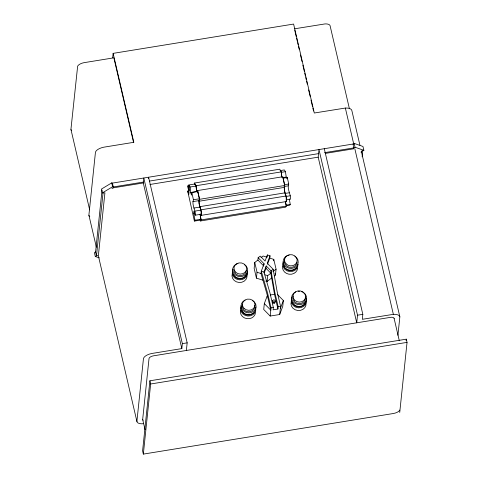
<?xml version="1.0" encoding="UTF-8"?>
<svg xmlns="http://www.w3.org/2000/svg" width="478" height="478" viewBox="0 0 478 478"><rect width="100%" height="100%" fill="white"/><g stroke="black" fill="none" stroke-linecap="round" stroke-linejoin="round"><path stroke-width="0.72" d="M112.665 57.802L113.125 53.363L293.606 24.061L314.303 113.011L345.355 108.052A9.196 4.075 -13.1 0 1 351.85 110.549L359.91 145.192M95.582 251.972L94.411 252.671L95.307 256.525L96.478 255.82L95.582 251.972L102.041 190.029M103.015 193.136L96.478 255.82L98.384 255.509L104.921 192.831L102.34 192.915L101.444 189.067L111.727 182.877L112.408 183.098L353.045 144.033L354.15 143.388L362.975 146.471L363.872 150.325L361.308 151.203L361.153 152.661M111.93 188.613L113.208 187.848L113.298 186.952L112.408 183.098M181.831 348.599L143.286 182.966L143.806 177.995L182.351 343.634L181.831 348.599L151.753 353.487A8.741 3.872 -13.1 0 0 143.466 358.464L136.929 421.148A8.078 3.579 -13.1 0 0 143.412 423.723M148.431 178.581L148.574 177.224L187.167 342.851L186.372 350.464L153.587 355.811A4.445 1.972 -13.1 0 0 149.022 358.566L142.689 419.302A4.308 1.906 -13.1 0 0 143.149 420.204M149.907 380.793L142.593 450.897L143.34 454.1L393.245 413.53A6.626 2.934 -13.1 0 0 400.05 409.425L407.041 342.373L406.294 339.171L149.907 380.793L150.654 383.995L143.34 454.1M200.031 214.353L200.909 219.271L200.336 220.125L194.391 221.093L194.964 220.233L193.715 213.206L193.937 211.115L195.233 215.196L201.178 214.228C201.716 208.94 197.45 204.01 199.368 198.788L197.773 191.564L191.827 192.526L191.553 195.155C189.688 192.007 191.475 187.687 188.84 184.968L194.779 184L196.022 186.038L196.607 191.493L190.662 192.455M197.498 191.905L197.641 190.561L282.839 176.729L284.792 185.476C282.886 190.889 287.445 195.956 286.561 201.501L201.363 215.333L200.915 213.923M197.635 192.873L197.773 191.564M267.507 264.214L269.789 258.12L270.028 255.796L267.369 254.953L265.081 261.054L260.229 256.112L258.138 257.726L257.893 260.05L254.756 262.47L254.147 268.331L256.429 278.142L262.822 280.156M256.429 278.142L257.039 272.281L254.756 262.47M267.22 296.946L267.375 295.476L264.328 303.608L270.799 310.192L267.375 295.476L261.036 273.536L261.275 271.211L264.065 263.76L258.138 257.726M263.946 264.926L264.065 263.76M264.203 273.022L265.983 268.283L266.222 265.959L271.074 270.895L274.754 291.992L278.178 306.709L277.933 309.033L273.111 309.816L273.35 307.491L269.927 292.775L263.94 272.054L266.222 265.959M267.184 256.698L267.369 254.953M264.328 303.608L263.719 309.469L270.184 316.054L279.702 314.512L282.749 306.38L283.358 300.519L277.383 294.442M265.66 281.052L267.083 281.5L267.692 275.639L270.835 273.219L271.074 270.895L273.171 269.281L267.238 263.247L270.028 255.796M273.631 260.845L273.786 259.381L269.789 258.12M270.184 316.054L271.038 307.868L267.614 293.151L261.275 271.211L263.94 272.054M272.663 300.59L272.83 302.903L274.133 303.315L275.161 302.526L275.274 301.415L274.993 300.214L273.691 299.802L272.663 300.59L272.83 302.903M274.336 275.914L275.453 275.053L276.069 269.186L273.786 259.381M274.133 303.315L274.252 302.204L275.274 301.415M287.153 178.802L287.29 177.505L283.03 178.198L284.464 184.711L288.724 184.018L287.29 177.505M279.702 314.512L280.556 306.32L277.132 291.61L273.171 269.281M394.105 318.581A4.009 1.775 -13.1 0 0 390.377 317.368L356.731 322.805L318.187 157.166L318.981 149.56L357.526 315.199L356.731 322.805L186.372 350.464M362.157 156.784L362.766 150.97M324.281 148.7L362.826 314.333L362.312 319.304L393.364 314.339A9.196 4.075 -13.1 0 1 399.853 316.842L397.929 335.281M406.139 340.641L406.294 339.171M399.728 412.478L399.972 410.154M189.246 185.584L187.926 185.799L187.794 186.868L189.031 192.168L188.774 194.636L187.699 191.098L189.019 190.883M195.233 215.196C195.771 209.902 191.505 204.978 193.429 199.75L191.827 192.526M201.363 215.333C202.248 209.788 197.689 204.721 199.589 199.308L197.641 190.561M290.355 195.759L286.095 196.452L286.292 199.882L290.552 199.189C290.899 194.026 286.836 189.151 288.724 184.018M280.311 308.645L283.358 300.519M285.563 201.746L286.334 206.084L285.611 207.159L200.413 220.991L201.13 219.916L200.103 214.126M289.28 198.902L290.266 204.447L289.758 205.199L286.208 205.773M261.036 257.63L263.127 256.017L267.124 257.278M272.926 271.606L276.069 269.186M267.083 281.5L271.546 278.065M102.34 192.915L112.623 186.725L113.298 186.952L143.382 182.064M363.872 150.325L355.04 147.236L353.941 147.881L324.592 152.649M294.412 28.829L325.028 23.918A7.242 3.209 -13.1 0 1 330.041 25.543L349.424 108.757M149.62 181.054L318.557 153.629M113.208 187.848L143.286 182.966M325.231 153.426L353.845 148.778L353.045 144.033M149.984 184.472L318.187 157.166M194.725 184.359L194.522 183.032L279.726 169.2L281.303 171.889L281.895 177.404M280.102 170.622L284.362 169.929L285.444 171.668L286.424 178.294M194.522 183.032L196.1 185.721L281.303 171.889M190.077 187.006L196.022 186.038M285.444 171.668L281.184 172.355L280.945 171.727M282.474 177.661L286.023 177.087M193.429 199.75L199.368 198.788M199.589 199.308L284.792 185.476M283.896 186.545L288.156 185.852M192.849 201.614L198.788 200.652M198.991 201.25L284.189 187.418M199.804 206.669L285.007 192.837M193.817 208.055L199.762 207.094M289.196 192.765L284.936 193.459L284.213 188.619M201.017 209.812L286.214 195.98M194.994 211.097L200.933 210.135M193.715 213.206L195.036 212.991M290.266 204.447L286.005 205.134L285.384 201.668M194.964 220.233L200.909 219.271M201.13 219.916L286.334 206.084M270.297 295.004L274.509 294.317L277.933 309.033M271.038 307.868L273.35 307.491M278.178 306.709L280.556 306.32M182.351 343.634L187.167 342.851M357.526 315.199L362.826 314.333M150.654 383.995L407.041 342.373M257.039 272.281L261.036 273.536M265.027 274.796L267.692 275.639M272.944 301.791L274.252 302.204M95.307 256.525L99.299 257.845M257.893 260.05L263.826 266.085M265.983 268.283L270.835 273.219L274.509 294.317M285.169 194.056L285.862 195.855M286.113 200.091L286.561 201.501M361.308 151.203L399.853 316.842M354.15 143.388L355.04 147.236M345.355 108.052L353.81 144.368M354.825 148.73L393.364 314.339M394.093 318.342L399.309 340.754M294.753 30.281L296.276 36.83M296.611 38.282L297.292 41.192M297.627 42.644L298.135 44.83M298.475 46.282L299.15 49.192M300.507 55.006L302.03 61.554M302.873 65.187L304.396 71.73M304.737 73.188L305.412 76.098M305.753 77.55L306.261 79.73M306.595 81.188L307.276 84.092M308.627 89.912L310.15 96.454M310.999 100.093L312.522 106.636M312.857 108.094L313.532 110.998M275.131 273.649L275.453 275.053M200.079 219.545L200.413 220.991M187.926 185.799L189.097 190.841L189.593 189.957L188.84 184.968M194.391 221.093L187.699 191.098M113.125 53.363L133.828 142.313L103.744 147.194A8.741 3.872 -13.1 0 0 95.457 152.177L88.92 214.855A8.078 3.579 -13.1 0 0 89.786 216.546M133.565 142.486L113.866 57.832L83.913 62.69A6.782 3.005 -13.1 0 0 77.639 66.173L70.959 129.168A6.13 2.719 -13.1 0 0 71.616 130.452M111.727 182.877L112.623 186.725M142.695 419.553L145.055 429.674M70.971 129.532L89.661 209.842M88.938 215.333L96.377 247.293M98.408 256.011L136.947 421.626M281.327 173.711L281.62 176.424M196.1 185.721L196.697 191.236M255.497 312.582A7.564 6.704 6 0 1 246.863 318.647A7.564 6.704 6 0 1 240.595 310.324M297.627 268.14A7.564 6.704 6 0 1 288.993 274.205A7.564 6.704 6 0 1 282.725 265.882M306.016 303.201A7.564 6.704 6 0 1 297.752 310.485A7.564 6.704 6 0 1 291.335 301.558M246.917 274.593A7.564 6.704 6 0 1 239.09 282.486A7.564 6.704 6 0 1 232.344 273.536M247.305 272.478A7.564 6.704 6 0 1 239.37 279.797A7.564 6.704 6 0 1 232.445 271.396M245.764 275.507A6.495 5.754 6 0 1 239.43 278.847A6.495 5.754 6 0 1 233.587 274.623M247.437 271.11A7.558 6.698 6 0 1 239.185 278.381A7.558 6.698 6 0 1 232.774 269.467M244.27 264.418A7.558 6.698 6 0 1 245.316 274.922A7.558 6.698 6 0 1 233.599 273.147A7.558 6.698 6 0 1 237.96 263.462M246.463 270.393A6.345 5.622 6 0 1 239.771 275.549A6.345 5.622 6 0 1 233.802 269.473M252.701 300.65A7.558 6.698 6 0 1 254.057 310.885A7.558 6.698 6 0 1 242.513 310.043A7.558 6.698 6 0 1 245.166 300.106M255.873 307.342A7.558 6.698 6 0 1 247.616 314.614A7.558 6.698 6 0 1 241.211 305.705M254.768 305.161A6.345 5.622 6 0 1 248.202 311.781A6.345 5.622 6 0 1 242.543 304.271M255.634 308.137A7.564 6.704 6 0 1 247.801 316.03A7.564 6.704 6 0 1 241.055 307.073M253.328 313.018A6.495 5.754 6 0 1 246.744 314.912A6.495 5.754 6 0 1 241.88 310.365M297.866 264.274A7.564 6.704 6 0 1 289.602 271.558A7.564 6.704 6 0 1 283.185 262.631M296.318 267.304A6.495 5.754 6 0 1 295.786 268.176M295.458 268.576A6.495 5.754 6 0 1 288.873 270.47A6.495 5.754 6 0 1 284.01 265.923M297.017 262.183A6.345 5.622 6 0 1 289.507 267.232A6.345 5.622 6 0 1 284.673 259.829M294.83 256.208A7.558 6.698 6 0 1 296.187 266.443A7.558 6.698 6 0 1 284.643 265.601A7.558 6.698 6 0 1 287.296 255.664M287.893 255.437A7.558 6.698 6 0 1 289.154 255.127M298.039 264.071A7.558 6.698 6 0 1 289.417 270.13A7.558 6.698 6 0 1 283.155 261.819M305.328 296.952A6.345 5.622 6 0 1 298.762 303.572A6.345 5.622 6 0 1 293.104 296.061M306.326 298.553A7.558 6.698 6 0 1 298.505 306.44A7.558 6.698 6 0 1 291.765 297.495M303.261 292.446A7.558 6.698 6 0 1 304.617 302.676A7.558 6.698 6 0 1 293.074 301.833A7.558 6.698 6 0 1 295.727 291.897M298.236 291.281A7.558 6.698 6 0 1 299.551 291.275M301.487 291.646A7.558 6.698 6 0 1 302.699 292.136M306.189 299.927A7.564 6.704 6 0 1 298.362 307.82A7.564 6.704 6 0 1 291.616 298.864M304.952 303.07A6.495 5.754 6 0 1 298.421 306.87A6.495 5.754 6 0 1 292.44 302.162M235.552 272.096A6.345 5.622 6 0 0 246.307 270.351A6.345 5.622 6 0 0 238.994 262.912A6.345 5.622 6 0 0 235.552 272.096M243.989 308.328A6.345 5.622 6 0 0 254.738 306.583A6.345 5.622 6 0 0 247.425 299.144A6.345 5.622 6 0 0 243.989 308.328M286.113 263.886A6.345 5.622 6 0 0 296.868 262.141A6.345 5.622 6 0 0 289.554 254.702A6.345 5.622 6 0 0 286.113 263.886M294.55 300.124A6.345 5.622 6 0 0 305.299 298.38A6.345 5.622 6 0 0 297.985 290.935A6.345 5.622 6 0 0 294.55 300.124"/></g></svg>
